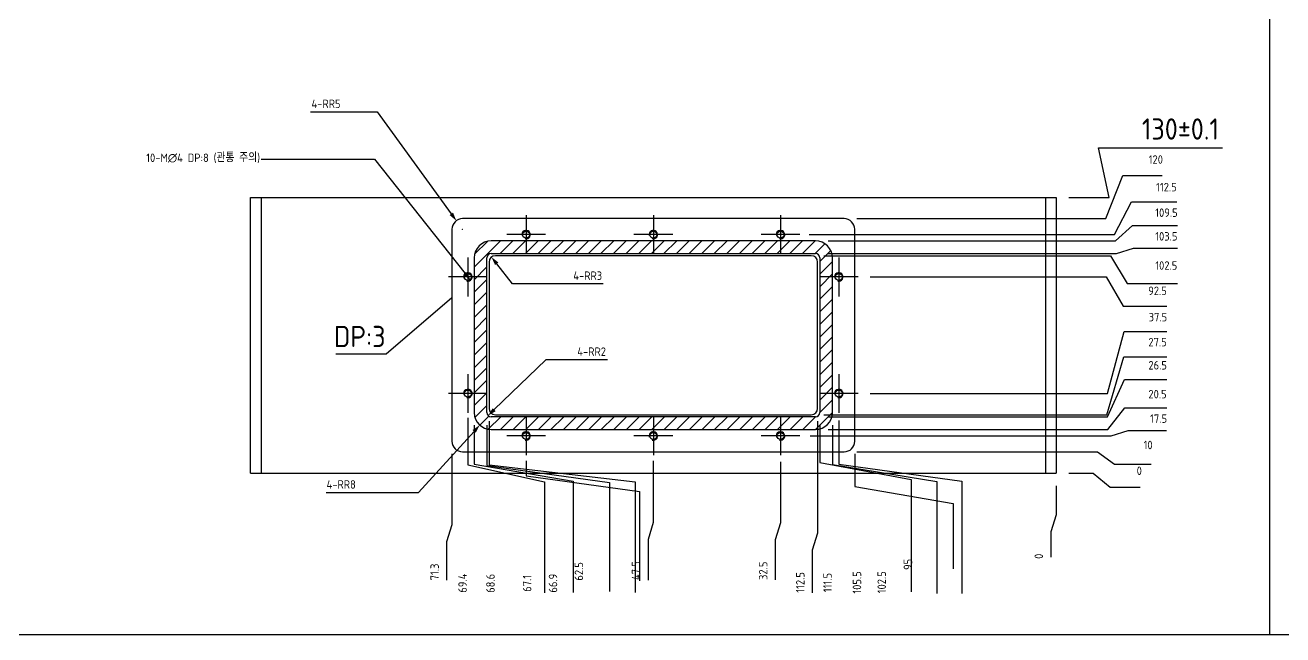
# Model space of a CAD drawing. Header units: millimetres. Extents: x -4251 to 2609, y -1673 to 4048.
# Drawn here: x -1701 to -1108, y 3043 to 3331 of the extents above; entities that cross this region are included whole.
import ezdxf

# ---------------------------------------------------------------- set-up
doc = ezdxf.new("R2010")
doc.units = ezdxf.units.MM
for name, color, linetype in [('3_ALL_AXES', 7, 'Continuous'), ('7_ALL_FEATURES', 7, 'Continuous'), ('9_DEF_DIMS', 7, 'Continuous'), ('9_DEF_NOTE', 7, 'Continuous')]:
    doc.layers.add(name, color=color, linetype=linetype)
doc.styles.get("Standard").update_dxf_attribs({"font": 'ISOCP.SHX', "bigfont": 'WHGTXT.SHX'})
doc.dimstyles.new('DIMSTYLE_11', dxfattribs={"dimtxt": 4, "dimasz": 4, "dimexe": 1, "dimexo": 1, "dimgap": 0.5, "dimtad": 1, "dimdec": 3, "dimdsep": 46, "dimtxsty": 'Standard', "dimblk": '_FILLED', "dimblk1": '_FILLED', "dimblk2": '_FILLED', "dimcen": 0.09, "dimadec": 3, "dimazin": 2, "dimtp": 0.2, "dimtm": 0.2, "dimtfac": 1, "dimtdec": 3, "dimtofl": 0, "dimtmove": 0, "dimatfit": 3, "dimldrblk": '_FILLED', "dimfxl": 0, "dimtolj": 1, "dimarcsym": 0})
doc.dimstyles.new('DIMSTYLE_12', dxfattribs={"dimtxt": 4, "dimasz": 4, "dimexe": 1, "dimexo": 1, "dimgap": 0.5, "dimtad": 1, "dimdec": 3, "dimdsep": 46, "dimtxsty": 'Standard', "dimblk": '_FILLED', "dimblk1": '_FILLED', "dimblk2": '_FILLED', "dimcen": 0.09, "dimadec": 3, "dimazin": 2, "dimtp": 0.3, "dimtm": 0.3, "dimtfac": 1, "dimtdec": 3, "dimtofl": 0, "dimtmove": 0, "dimatfit": 3, "dimldrblk": '_FILLED', "dimfxl": 0, "dimtolj": 1, "dimarcsym": 0})
doc.dimstyles.new('DIMSTYLE_13', dxfattribs={"dimtxt": 4, "dimasz": 4, "dimexe": 1, "dimexo": 1, "dimgap": 0.5, "dimtad": 1, "dimdec": 3, "dimlfac": 0.25, "dimdsep": 46, "dimtxsty": 'Standard', "dimblk": '_FILLED', "dimblk1": '_FILLED', "dimblk2": '_FILLED', "dimcen": 0.09, "dimadec": 3, "dimazin": 2, "dimtp": 0.1, "dimtm": 0.1, "dimtfac": 1, "dimtdec": 3, "dimtofl": 0, "dimtmove": 0, "dimatfit": 3, "dimldrblk": '_FILLED', "dimfxl": 0, "dimtolj": 1, "dimarcsym": 0})
doc.dimstyles.new('DIMSTYLE_14', dxfattribs={"dimtxt": 4, "dimasz": 4, "dimexe": 1, "dimexo": 1, "dimgap": 0.5, "dimtad": 1, "dimdec": 3, "dimdsep": 46, "dimtxsty": 'Standard', "dimblk": '_FILLED', "dimblk1": '_FILLED', "dimblk2": '_FILLED', "dimcen": 0.09, "dimadec": 3, "dimazin": 2, "dimtp": 0.1, "dimtm": 0.1, "dimtfac": 1, "dimtdec": 3, "dimtofl": 0, "dimtmove": 0, "dimatfit": 3, "dimldrblk": '_FILLED', "dimfxl": 0, "dimtolj": 1, "dimarcsym": 0})
doc.dimstyles.new('DIMSTYLE_15', dxfattribs={"dimtxt": 4, "dimasz": 4, "dimexe": 1, "dimexo": 1, "dimtad": 1, "dimdec": 3, "dimdsep": 46, "dimtxsty": 'Standard', "dimblk": '_FILLED', "dimblk1": '_FILLED', "dimblk2": '_FILLED', "dimcen": 0.09, "dimadec": 3, "dimazin": 2, "dimtp": 0.1, "dimtm": 0.1, "dimtfac": 1, "dimtdec": 3, "dimtofl": 0, "dimtmove": 0, "dimatfit": 1, "dimldrblk": '_FILLED', "dimfxl": 0, "dimtolj": 1, "dimarcsym": 0})
doc.dimstyles.new('DIMSTYLE_16', dxfattribs={"dimtxt": 4, "dimasz": 4, "dimexe": 1, "dimexo": 1, "dimgap": 2, "dimtad": 1, "dimdec": 1, "dimlfac": 0.25, "dimdsep": 46, "dimtxsty": 'Standard', "dimblk": '_FILLED', "dimblk1": '_FILLED', "dimblk2": '_FILLED', "dimcen": 0.09, "dimadec": 3, "dimazin": 2, "dimtp": 0.1, "dimtm": 0.1, "dimtfac": 1, "dimtdec": 65535, "dimtofl": 0, "dimtmove": 0, "dimatfit": 3, "dimldrblk": '_FILLED', "dimfxl": 0, "dimtolj": 1, "dimarcsym": 0})
doc.dimstyles.new('DIMSTYLE_21', dxfattribs={"dimtxt": 10, "dimasz": 10, "dimexe": 1, "dimexo": 1, "dimgap": 0.5, "dimtad": 0, "dimtih": 1, "dimtoh": 1, "dimdec": 3, "dimdsep": 46, "dimtxsty": 'Standard', "dimblk": '_FILLED', "dimblk1": '_FILLED', "dimblk2": '_FILLED', "dimcen": 0.09, "dimadec": 3, "dimazin": 2, "dimtol": 1, "dimtp": 0.1, "dimtm": 0.1, "dimtfac": 1, "dimtdec": 3, "dimtofl": 0, "dimtmove": 0, "dimatfit": 3, "dimldrblk": '_FILLED', "dimfxl": 0, "dimtolj": 1, "dimarcsym": 0})
doc.dimstyles.new('DIMSTYLE_4', dxfattribs={"dimtxt": 4, "dimasz": 4, "dimexe": 1, "dimexo": 1, "dimgap": 0.5, "dimtad": 0, "dimtih": 1, "dimtoh": 1, "dimdec": 3, "dimdsep": 46, "dimtxsty": 'Standard', "dimblk": '_FILLED', "dimblk1": '_FILLED', "dimblk2": '_FILLED', "dimcen": 0.09, "dimadec": 3, "dimazin": 2, "dimtp": 0.3, "dimtm": 0.3, "dimtfac": 1, "dimtdec": 3, "dimtofl": 0, "dimtmove": 0, "dimatfit": 3, "dimldrblk": '_FILLED', "dimfxl": 0, "dimtolj": 1, "dimarcsym": 0})
doc.dimstyles.get("Standard").update_dxf_attribs({"dimtxt": 0.18, "dimasz": 0.18, "dimexe": 0.18, "dimexo": 0.0625, "dimgap": 0.09, "dimtad": 0, "dimtih": 1, "dimtoh": 1, "dimdec": 4, "dimzin": 0, "dimdsep": 46, "dimtxsty": 'Standard', "dimcen": 0.09, "dimadec": 0, "dimazin": 0, "dimtfac": 1, "dimtdec": 4, "dimtofl": 0, "dimtmove": 0, "dimatfit": 3, "dimfxl": 0, "dimtolj": 1, "dimtzin": 0, "dimarcsym": 0})

# ---------------------------------------------------------------- blocks, each defined once
blk = doc.blocks.new('_FILLED')
at = {"color": 0, "linetype": 'ByBlock'}
blk.add_solid([(0, 0), (-1, 0.25), (-1, -0.25)], dxfattribs=at)
blk = doc.blocks.new('*D175')
at = {"layer": '9_DEF_DIMS', "color": 0, "lineweight": -2}
for p, q in [((-1589.56, 3267.43), (-1536.06, 3267.43)), ((-1536.06, 3267.43), (-1493.26, 3213.44))]:
    blk.add_line(p, q, dxfattribs=at)
at = {"layer": 'DEFPOINTS', "color": 0}
for p in [(-1493.26, 3213.44), (-1490.77, 3210.31)]:
    blk.add_point(p, dxfattribs=at)
at = {"layer": '9_DEF_DIMS', "color": 0, "lineweight": -2, "xscale": 4, "yscale": 4, "zscale": 4, "rotation": 308.4088117664626}
blk.add_blockref('_FILLED', (-1490.77, 3210.31), dxfattribs=at)
at = {"layer": '9_DEF_DIMS', "color": 0, "insert": (-1590.06, 3270.1), "char_height": 4, "attachment_point": 3, "line_spacing_factor": 0.9}
blk.add_mtext('\\A1;10-M∅4 DP:8 (관통 주의)', dxfattribs=at)
blk = doc.blocks.new('*D202')
at = {"layer": '9_DEF_DIMS', "color": 0, "lineweight": -2}
for p, q in [((-1566.24, 3289.75), (-1534.87, 3289.75)), ((-1534.87, 3289.75), (-1499.82, 3241.65)), ((-1494.61, 3234.38), (-1494.43, 3234.38)), ((-1494.52, 3234.29), (-1494.52, 3234.47))]:
    blk.add_line(p, q, dxfattribs=at)
at = {"layer": 'DEFPOINTS', "color": 0}
for p in [(-1497.46, 3238.42), (-1494.52, 3234.38)]:
    blk.add_point(p, dxfattribs=at)
at = {"layer": '9_DEF_DIMS', "color": 0, "lineweight": -2, "xscale": 4, "yscale": 4, "zscale": 4, "rotation": 306.0793005942479}
blk.add_blockref('_FILLED', (-1497.46, 3238.42), dxfattribs=at)
at = {"layer": '9_DEF_DIMS', "color": 0, "insert": (-1552.08, 3295.59), "char_height": 4, "attachment_point": 3, "line_spacing_factor": 0.9}
blk.add_mtext('\\A1;4-RR5', dxfattribs=at)
blk = doc.blocks.new('*D203')
at = {"layer": '9_DEF_DIMS', "color": 0, "lineweight": -2}
for p, q in [((-1470.9, 3208.65), (-1478.39, 3218.09)), ((-1428.11, 3208.65), (-1470.9, 3208.65))]:
    blk.add_line(p, q, dxfattribs=at)
at = {"layer": 'DEFPOINTS', "color": 0}
for p in [(-1480.88, 3221.23), (-1479.02, 3218.88)]:
    blk.add_point(p, dxfattribs=at)
at = {"layer": '9_DEF_DIMS', "color": 0, "lineweight": -2, "xscale": 4, "yscale": 4, "zscale": 4, "rotation": 128.4193060200209}
blk.add_blockref('_FILLED', (-1480.88, 3221.23), dxfattribs=at)
at = {"layer": '9_DEF_DIMS', "color": 0, "insert": (-1442.28, 3214.48), "char_height": 4, "attachment_point": 1, "line_spacing_factor": 0.9}
blk.add_mtext('\\A1;4-RR3', dxfattribs=at)
blk = doc.blocks.new('*D204')
at = {"layer": '9_DEF_DIMS', "color": 0, "lineweight": -2}
for p, q in [((-1455.3, 3172.81), (-1479.58, 3149.27)), ((-1426.16, 3172.81), (-1455.3, 3172.81))]:
    blk.add_line(p, q, dxfattribs=at)
at = {"layer": 'DEFPOINTS', "color": 0}
for p in [(-1482.45, 3146.49), (-1481.02, 3147.88)]:
    blk.add_point(p, dxfattribs=at)
at = {"layer": '9_DEF_DIMS', "color": 0, "lineweight": -2, "xscale": 4, "yscale": 4, "zscale": 4, "rotation": 224.1147776573924}
blk.add_blockref('_FILLED', (-1482.45, 3146.49), dxfattribs=at)
at = {"layer": '9_DEF_DIMS', "color": 0, "insert": (-1440.4, 3178.64), "char_height": 4, "attachment_point": 1, "line_spacing_factor": 0.9}
blk.add_mtext('\\A1;4-RR2', dxfattribs=at)
blk = doc.blocks.new('*D205')
at = {"layer": '9_DEF_DIMS', "color": 0, "lineweight": -2}
for p, q in [((-1481.11, 3147.88), (-1480.93, 3147.88)), ((-1481.02, 3147.79), (-1481.02, 3147.97)), ((-1515.31, 3110.16), (-1489.09, 3139)), ((-1558.89, 3110.16), (-1515.31, 3110.16))]:
    blk.add_line(p, q, dxfattribs=at)
at = {"layer": 'DEFPOINTS', "color": 0}
for p in [(-1481.02, 3147.88), (-1486.4, 3141.96)]:
    blk.add_point(p, dxfattribs=at)
at = {"layer": '9_DEF_DIMS', "color": 0, "lineweight": -2, "xscale": 4, "yscale": 4, "zscale": 4, "rotation": 47.72093370597453}
blk.add_blockref('_FILLED', (-1486.4, 3141.96), dxfattribs=at)
at = {"layer": '9_DEF_DIMS', "color": 0, "insert": (-1544.89, 3115.99), "char_height": 4, "attachment_point": 3, "line_spacing_factor": 0.9}
blk.add_mtext('\\A1;4-RR8', dxfattribs=at)
blk = doc.blocks.new('*D251')
at = {"layer": '9_DEF_DIMS', "color": 0, "lineweight": -2}
for p, q in [((-1214.52, 3113.38), (-1214.52, 3099.64)), ((-1214.52, 3099.64), (-1217.03, 3091.64)), ((-1217.03, 3091.64), (-1217.03, 3079.72))]:
    blk.add_line(p, q, dxfattribs=at)
at = {"layer": 'DEFPOINTS', "color": 0}
for p in [(-1214.52, 3119.38), (-1214.52, 3114.38), (-1217.03, 3083.64)]:
    blk.add_point(p, dxfattribs=at)
at = {"layer": '9_DEF_DIMS', "color": 0, "insert": (-1224.68, 3081.33), "char_height": 4, "attachment_point": 3, "rotation": 90, "line_spacing_factor": 0.9}
blk.add_mtext('\\A1;0', dxfattribs=at)
blk = doc.blocks.new('*D252')
at = {"layer": '9_DEF_DIMS', "color": 0, "lineweight": -2}
for p, q in [((-1309.52, 3128.38), (-1309.52, 3112.96)), ((-1309.52, 3112.96), (-1263.02, 3104.96)), ((-1263.02, 3104.96), (-1263.02, 3074.17))]:
    blk.add_line(p, q, dxfattribs=at)
at = {"layer": 'DEFPOINTS', "color": 0}
for p in [(-1309.52, 3129.38), (-1214.52, 3119.38), (-1263.02, 3096.96)]:
    blk.add_point(p, dxfattribs=at)
at = {"layer": '9_DEF_DIMS', "color": 0, "insert": (-1286.41, 3078.9), "char_height": 4, "attachment_point": 3, "rotation": 90, "line_spacing_factor": 0.9}
blk.add_mtext('\\A1;95', dxfattribs=at)
blk = doc.blocks.new('*D253')
at = {"layer": '9_DEF_DIMS', "color": 0, "lineweight": -2}
for p, q in [((-1317.02, 3144.19), (-1317.02, 3123.51)), ((-1317.02, 3123.51), (-1258.96, 3115.51)), ((-1258.96, 3115.51), (-1258.96, 3062.46))]:
    blk.add_line(p, q, dxfattribs=at)
at = {"layer": 'DEFPOINTS', "color": 0}
for p in [(-1317.02, 3145.19), (-1214.52, 3150.19), (-1258.96, 3107.51)]:
    blk.add_point(p, dxfattribs=at)
at = {"layer": '9_DEF_DIMS', "color": 0, "insert": (-1298.78, 3073.02), "char_height": 4, "attachment_point": 3, "rotation": 90, "line_spacing_factor": 0.9}
blk.add_mtext('\\A1;102.5', dxfattribs=at)
blk = doc.blocks.new('*D254')
at = {"layer": '9_DEF_DIMS', "color": 0, "lineweight": -2}
for p, q in [((-1320.02, 3141.88), (-1320.02, 3123.39)), ((-1320.02, 3123.39), (-1270.74, 3115.39)), ((-1270.74, 3115.39), (-1270.74, 3062.46))]:
    blk.add_line(p, q, dxfattribs=at)
at = {"layer": 'DEFPOINTS', "color": 0}
for p in [(-1214.52, 3147.88), (-1320.02, 3142.88), (-1270.74, 3107.39)]:
    blk.add_point(p, dxfattribs=at)
at = {"layer": '9_DEF_DIMS', "color": 0, "insert": (-1310.44, 3073.02), "char_height": 4, "attachment_point": 3, "rotation": 90, "line_spacing_factor": 0.9}
blk.add_mtext('\\A1;105.5', dxfattribs=at)
blk = doc.blocks.new('*D255')
at = {"layer": '9_DEF_DIMS', "color": 0, "lineweight": -2}
for p, q in [((-1326.02, 3141.88), (-1326.02, 3124.36)), ((-1326.02, 3124.36), (-1282.89, 3116.36)), ((-1282.89, 3116.36), (-1282.89, 3063.26))]:
    blk.add_line(p, q, dxfattribs=at)
at = {"layer": 'DEFPOINTS', "color": 0}
for p in [(-1214.52, 3147.88), (-1326.02, 3142.88), (-1282.89, 3108.36)]:
    blk.add_point(p, dxfattribs=at)
at = {"layer": '9_DEF_DIMS', "color": 0, "insert": (-1324.36, 3072.22), "char_height": 4, "attachment_point": 3, "rotation": 90, "line_spacing_factor": 0.9}
blk.add_mtext('\\A1;111.5', dxfattribs=at)
blk = doc.blocks.new('*D256')
at = {"layer": '9_DEF_DIMS', "color": 0, "lineweight": -2}
for p, q in [((-1327.02, 3143.88), (-1327.02, 3090.94)), ((-1327.02, 3090.94), (-1329.53, 3082.94)), ((-1329.53, 3082.94), (-1329.53, 3062.86))]:
    blk.add_line(p, q, dxfattribs=at)
at = {"layer": 'DEFPOINTS', "color": 0}
for p in [(-1327.02, 3144.88), (-1214.52, 3149.88), (-1329.53, 3074.94)]:
    blk.add_point(p, dxfattribs=at)
at = {"layer": '9_DEF_DIMS', "color": 0, "insert": (-1337.18, 3072.62), "char_height": 4, "attachment_point": 3, "rotation": 90, "line_spacing_factor": 0.9}
blk.add_mtext('\\A1;112.5', dxfattribs=at)
blk = doc.blocks.new('*D257')
at = {"layer": '9_DEF_DIMS', "color": 0, "lineweight": -2}
for p, q in [((-1344.52, 3124.65), (-1344.52, 3095.88)), ((-1344.52, 3095.88), (-1347.03, 3087.88)), ((-1347.03, 3087.88), (-1347.03, 3069))]:
    blk.add_line(p, q, dxfattribs=at)
at = {"layer": 'DEFPOINTS', "color": 0}
for p in [(-1214.52, 3130.65), (-1344.52, 3125.65), (-1347.03, 3079.88)]:
    blk.add_point(p, dxfattribs=at)
at = {"layer": '9_DEF_DIMS', "color": 0, "insert": (-1354.68, 3077.57), "char_height": 4, "attachment_point": 3, "rotation": 90, "line_spacing_factor": 0.9}
blk.add_mtext('\\A1;32.5', dxfattribs=at)
blk = doc.blocks.new('*D258')
at = {"layer": '9_DEF_DIMS', "color": 0, "lineweight": -2}
for p, q in [((-1404.52, 3125.16), (-1404.52, 3096.08)), ((-1404.52, 3096.08), (-1407.03, 3088.08)), ((-1407.03, 3088.08), (-1407.03, 3068.8))]:
    blk.add_line(p, q, dxfattribs=at)
at = {"layer": 'DEFPOINTS', "color": 0}
for p in [(-1214.52, 3131.16), (-1404.52, 3126.16), (-1407.03, 3080.08)]:
    blk.add_point(p, dxfattribs=at)
at = {"layer": '9_DEF_DIMS', "color": 0, "insert": (-1414.68, 3077.77), "char_height": 4, "attachment_point": 3, "rotation": 90, "line_spacing_factor": 0.9}
blk.add_mtext('\\A1;47.5', dxfattribs=at)
blk = doc.blocks.new('*D259')
at = {"layer": '9_DEF_DIMS', "color": 0, "lineweight": -2}
for p, q in [((-1464.52, 3125.07), (-1464.52, 3118.07)), ((-1464.52, 3118.07), (-1410.99, 3110.66)), ((-1410.99, 3110.66), (-1410.99, 3068.53))]:
    blk.add_line(p, q, dxfattribs=at)
at = {"layer": 'DEFPOINTS', "color": 0}
for p in [(-1214.52, 3131.07), (-1464.52, 3126.07), (-1410.99, 3102.66)]:
    blk.add_point(p, dxfattribs=at)
at = {"layer": '9_DEF_DIMS', "color": 0, "insert": (-1441.65, 3077.34), "char_height": 4, "attachment_point": 3, "rotation": 90, "line_spacing_factor": 0.9}
blk.add_mtext('\\A1;62.5', dxfattribs=at)
blk = doc.blocks.new('*D260')
at = {"layer": '9_DEF_DIMS', "color": 0, "lineweight": -2}
for p, q in [((-1482.02, 3143.88), (-1482.02, 3123.24)), ((-1482.02, 3123.24), (-1413.13, 3115.24)), ((-1413.13, 3115.24), (-1413.13, 3062.93))]:
    blk.add_line(p, q, dxfattribs=at)
at = {"layer": 'DEFPOINTS', "color": 0}
for p in [(-1482.02, 3144.88), (-1214.52, 3149.88), (-1413.13, 3107.24)]:
    blk.add_point(p, dxfattribs=at)
at = {"layer": '9_DEF_DIMS', "color": 0, "insert": (-1453.85, 3071.85), "char_height": 4, "attachment_point": 3, "rotation": 90, "line_spacing_factor": 0.9}
blk.add_mtext('\\A1;66.9', dxfattribs=at)
blk = doc.blocks.new('*D261')
at = {"layer": '9_DEF_DIMS', "color": 0, "lineweight": -2}
for p, q in [((-1483.02, 3141.88), (-1483.02, 3122.86)), ((-1483.02, 3122.86), (-1425.19, 3114.86)), ((-1425.19, 3114.86), (-1425.19, 3063.47))]:
    blk.add_line(p, q, dxfattribs=at)
at = {"layer": 'DEFPOINTS', "color": 0}
for p in [(-1214.52, 3147.88), (-1483.02, 3142.88), (-1425.19, 3106.86)]:
    blk.add_point(p, dxfattribs=at)
at = {"layer": '9_DEF_DIMS', "color": 0, "insert": (-1466.07, 3071.31), "char_height": 4, "attachment_point": 3, "rotation": 90, "line_spacing_factor": 0.9}
blk.add_mtext('\\A1;67.1', dxfattribs=at)
blk = doc.blocks.new('*D262')
at = {"layer": '9_DEF_DIMS', "color": 0, "lineweight": -2}
for p, q in [((-1489.02, 3141.88), (-1489.02, 3123.5)), ((-1489.02, 3123.5), (-1442.33, 3115.5)), ((-1442.33, 3115.5), (-1442.33, 3062.97))]:
    blk.add_line(p, q, dxfattribs=at)
at = {"layer": 'DEFPOINTS', "color": 0}
for p in [(-1214.52, 3147.88), (-1489.02, 3142.88), (-1442.33, 3107.5)]:
    blk.add_point(p, dxfattribs=at)
at = {"layer": '9_DEF_DIMS', "color": 0, "insert": (-1483.35, 3071.81), "char_height": 4, "attachment_point": 3, "rotation": 90, "line_spacing_factor": 0.9}
blk.add_mtext('\\A1;68.6', dxfattribs=at)
blk = doc.blocks.new('*D263')
at = {"layer": '9_DEF_DIMS', "color": 0, "lineweight": -2}
for p, q in [((-1492.02, 3145.38), (-1492.02, 3123.19)), ((-1492.02, 3123.19), (-1455.9, 3115.19)), ((-1455.9, 3115.19), (-1455.9, 3062.86))]:
    blk.add_line(p, q, dxfattribs=at)
at = {"layer": 'DEFPOINTS', "color": 0}
for p in [(-1214.52, 3151.38), (-1492.02, 3146.38), (-1455.9, 3107.19)]:
    blk.add_point(p, dxfattribs=at)
at = {"layer": '9_DEF_DIMS', "color": 0, "insert": (-1496.51, 3071.92), "char_height": 4, "attachment_point": 3, "rotation": 90, "line_spacing_factor": 0.9}
blk.add_mtext('\\A1;69.4', dxfattribs=at)
blk = doc.blocks.new('*D264')
at = {"layer": '9_DEF_DIMS', "color": 0, "lineweight": -2}
for p, q in [((-1499.52, 3128.38), (-1499.52, 3094.95)), ((-1499.52, 3094.95), (-1502.03, 3086.95)), ((-1502.03, 3086.95), (-1502.03, 3068.87))]:
    blk.add_line(p, q, dxfattribs=at)
at = {"layer": 'DEFPOINTS', "color": 0}
for p in [(-1214.52, 3134.38), (-1499.52, 3129.38), (-1502.03, 3078.95)]:
    blk.add_point(p, dxfattribs=at)
at = {"layer": '9_DEF_DIMS', "color": 0, "insert": (-1509.68, 3076.63), "char_height": 4, "attachment_point": 3, "rotation": 90, "line_spacing_factor": 0.9}
blk.add_mtext('\\A1;71.3', dxfattribs=at)
blk = doc.blocks.new('*D265')
at = {"layer": '9_DEF_DIMS', "color": 0, "lineweight": -2}
for p, q in [((-1208.52, 3119.38), (-1196.97, 3119.38)), ((-1196.97, 3119.38), (-1188.97, 3112.62)), ((-1188.97, 3112.62), (-1174.9, 3112.62))]:
    blk.add_line(p, q, dxfattribs=at)
at = {"layer": 'DEFPOINTS', "color": 0}
for p in [(-1214.52, 3119.38), (-1209.52, 3119.38), (-1180.97, 3112.62)]:
    blk.add_point(p, dxfattribs=at)
at = {"layer": '9_DEF_DIMS', "color": 0, "insert": (-1176.5, 3122.43), "char_height": 4, "attachment_point": 1, "line_spacing_factor": 0.9}
blk.add_mtext('\\A1;0', dxfattribs=at)
blk = doc.blocks.new('*D266')
at = {"layer": '9_DEF_DIMS', "color": 0, "lineweight": -2}
for p, q in [((-1308.52, 3129.38), (-1195, 3129.38)), ((-1195, 3129.38), (-1187, 3123.5)), ((-1187, 3123.5), (-1169.63, 3123.5))]:
    blk.add_line(p, q, dxfattribs=at)
at = {"layer": 'DEFPOINTS', "color": 0}
for p in [(-1309.52, 3129.38), (-1179, 3123.5), (-1214.52, 3119.38)]:
    blk.add_point(p, dxfattribs=at)
at = {"layer": '9_DEF_DIMS', "color": 0, "insert": (-1173.23, 3134.6), "char_height": 4, "attachment_point": 1, "line_spacing_factor": 0.9}
blk.add_mtext('\\A1;10', dxfattribs=at)
blk = doc.blocks.new('*D267')
at = {"layer": '9_DEF_DIMS', "color": 0, "lineweight": -2}
for p, q in [((-1188.47, 3136.88), (-1180.47, 3139.4)), ((-1180.47, 3139.4), (-1162.39, 3139.4)), ((-1330.49, 3136.88), (-1188.47, 3136.88))]:
    blk.add_line(p, q, dxfattribs=at)
at = {"layer": 'DEFPOINTS', "color": 0}
for p in [(-1172.47, 3139.4), (-1331.49, 3136.88), (-1336.49, 3119.38)]:
    blk.add_point(p, dxfattribs=at)
at = {"layer": '9_DEF_DIMS', "color": 0, "insert": (-1170.16, 3147.04), "char_height": 4, "attachment_point": 1, "line_spacing_factor": 0.9}
blk.add_mtext('\\A1;17.5', dxfattribs=at)
blk = doc.blocks.new('*D268')
at = {"layer": '9_DEF_DIMS', "color": 0, "lineweight": -2}
for p, q in [((-1190.12, 3139.88), (-1182.12, 3150.11)), ((-1182.12, 3150.11), (-1162.29, 3150.11)), ((-1322.02, 3139.88), (-1190.12, 3139.88))]:
    blk.add_line(p, q, dxfattribs=at)
at = {"layer": 'DEFPOINTS', "color": 0}
for p in [(-1174.12, 3150.11), (-1323.02, 3139.88), (-1328.02, 3119.38)]:
    blk.add_point(p, dxfattribs=at)
at = {"layer": '9_DEF_DIMS', "color": 0, "insert": (-1170.96, 3158.6), "char_height": 4, "attachment_point": 1, "line_spacing_factor": 0.9}
blk.add_mtext('\\A1;20.5', dxfattribs=at)
blk = doc.blocks.new('*D269')
at = {"layer": '9_DEF_DIMS', "color": 0, "lineweight": -2}
for p, q in [((-1190.29, 3145.88), (-1182.29, 3163.54)), ((-1182.29, 3163.54), (-1162.29, 3163.54)), ((-1322.02, 3145.88), (-1190.29, 3145.88))]:
    blk.add_line(p, q, dxfattribs=at)
at = {"layer": 'DEFPOINTS', "color": 0}
for p in [(-1174.29, 3163.54), (-1323.02, 3145.88), (-1328.02, 3119.38)]:
    blk.add_point(p, dxfattribs=at)
at = {"layer": '9_DEF_DIMS', "color": 0, "insert": (-1170.96, 3172.2), "char_height": 4, "attachment_point": 1, "line_spacing_factor": 0.9}
blk.add_mtext('\\A1;26.5', dxfattribs=at)
blk = doc.blocks.new('*D270')
at = {"layer": '9_DEF_DIMS', "color": 0, "lineweight": -2}
for p, q in [((-1190.58, 3146.88), (-1182.58, 3174.2)), ((-1182.58, 3174.2), (-1162.29, 3174.2)), ((-1324.02, 3146.88), (-1190.58, 3146.88))]:
    blk.add_line(p, q, dxfattribs=at)
at = {"layer": 'DEFPOINTS', "color": 0}
for p in [(-1174.58, 3174.2), (-1325.02, 3146.88), (-1330.02, 3119.38)]:
    blk.add_point(p, dxfattribs=at)
at = {"layer": '9_DEF_DIMS', "color": 0, "insert": (-1170.96, 3183.15), "char_height": 4, "attachment_point": 1, "line_spacing_factor": 0.9}
blk.add_mtext('\\A1;27.5', dxfattribs=at)
blk = doc.blocks.new('*D271')
at = {"layer": '9_DEF_DIMS', "color": 0, "lineweight": -2}
for p, q in [((-1190.33, 3156.88), (-1182.33, 3186.1)), ((-1182.33, 3186.1), (-1162.29, 3186.1)), ((-1302.18, 3156.88), (-1190.33, 3156.88))]:
    blk.add_line(p, q, dxfattribs=at)
at = {"layer": 'DEFPOINTS', "color": 0}
for p in [(-1174.33, 3186.1), (-1303.18, 3156.88), (-1308.18, 3119.38)]:
    blk.add_point(p, dxfattribs=at)
at = {"layer": '9_DEF_DIMS', "color": 0, "insert": (-1170.85, 3194.92), "char_height": 4, "attachment_point": 1, "line_spacing_factor": 0.9}
blk.add_mtext('\\A1;37.5', dxfattribs=at)
blk = doc.blocks.new('*D272')
at = {"layer": '9_DEF_DIMS', "color": 0, "lineweight": -2}
for p, q in [((-1302.22, 3211.88), (-1190.91, 3211.88)), ((-1190.91, 3211.88), (-1182.91, 3198.13)), ((-1182.91, 3198.13), (-1162.32, 3198.13))]:
    blk.add_line(p, q, dxfattribs=at)
at = {"layer": 'DEFPOINTS', "color": 0}
for p in [(-1303.22, 3211.88), (-1174.91, 3198.13), (-1308.22, 3119.38)]:
    blk.add_point(p, dxfattribs=at)
at = {"layer": '9_DEF_DIMS', "color": 0, "insert": (-1171.05, 3207.33), "char_height": 4, "attachment_point": 1, "line_spacing_factor": 0.9}
blk.add_mtext('\\A1;92.5', dxfattribs=at)
blk = doc.blocks.new('*D273')
at = {"layer": '9_DEF_DIMS', "color": 0, "lineweight": -2}
for p, q in [((-1324.02, 3221.88), (-1188.91, 3221.88)), ((-1188.91, 3221.88), (-1180.91, 3208.75)), ((-1180.91, 3208.75), (-1157.17, 3208.75))]:
    blk.add_line(p, q, dxfattribs=at)
at = {"layer": 'DEFPOINTS', "color": 0}
for p in [(-1325.02, 3221.88), (-1172.91, 3208.75), (-1330.02, 3119.38)]:
    blk.add_point(p, dxfattribs=at)
at = {"layer": '9_DEF_DIMS', "color": 0, "insert": (-1167.73, 3219.26), "char_height": 4, "attachment_point": 1, "line_spacing_factor": 0.9}
blk.add_mtext('\\A1;102.5', dxfattribs=at)
blk = doc.blocks.new('*D274')
at = {"layer": '9_DEF_DIMS', "color": 0, "lineweight": -2}
for p, q in [((-1322.02, 3222.88), (-1186.05, 3222.88)), ((-1186.05, 3222.88), (-1178.05, 3225.4)), ((-1178.05, 3225.4), (-1157.17, 3225.4))]:
    blk.add_line(p, q, dxfattribs=at)
at = {"layer": 'DEFPOINTS', "color": 0}
for p in [(-1323.02, 3222.88), (-1170.05, 3225.4), (-1328.02, 3119.38)]:
    blk.add_point(p, dxfattribs=at)
at = {"layer": '9_DEF_DIMS', "color": 0, "insert": (-1167.73, 3233.04), "char_height": 4, "attachment_point": 1, "line_spacing_factor": 0.9}
blk.add_mtext('\\A1;103.5', dxfattribs=at)
blk = doc.blocks.new('*D275')
at = {"layer": '9_DEF_DIMS', "color": 0, "lineweight": -2}
for p, q in [((-1186.5, 3228.88), (-1178.5, 3236.11)), ((-1178.5, 3236.11), (-1157.16, 3236.11)), ((-1322.02, 3228.88), (-1186.5, 3228.88))]:
    blk.add_line(p, q, dxfattribs=at)
at = {"layer": 'DEFPOINTS', "color": 0}
for p in [(-1170.5, 3236.11), (-1323.02, 3228.88), (-1328.02, 3119.38)]:
    blk.add_point(p, dxfattribs=at)
at = {"layer": '9_DEF_DIMS', "color": 0, "insert": (-1167.74, 3244.21), "char_height": 4, "attachment_point": 1, "line_spacing_factor": 0.9}
blk.add_mtext('\\A1;109.5', dxfattribs=at)
blk = doc.blocks.new('*D276')
at = {"layer": '9_DEF_DIMS', "color": 0, "lineweight": -2}
for p, q in [((-1186.9, 3231.88), (-1178.9, 3247.36)), ((-1178.9, 3247.36), (-1157.57, 3247.36)), ((-1330.97, 3231.88), (-1186.9, 3231.88))]:
    blk.add_line(p, q, dxfattribs=at)
at = {"layer": 'DEFPOINTS', "color": 0}
for p in [(-1170.9, 3247.36), (-1331.97, 3231.88), (-1336.97, 3119.38)]:
    blk.add_point(p, dxfattribs=at)
at = {"layer": '9_DEF_DIMS', "color": 0, "insert": (-1167.33, 3256.26), "char_height": 4, "attachment_point": 1, "line_spacing_factor": 0.9}
blk.add_mtext('\\A1;112.5', dxfattribs=at)
blk = doc.blocks.new('*D277')
at = {"layer": '9_DEF_DIMS', "color": 0, "lineweight": -2}
for p, q in [((-1190.98, 3239.38), (-1182.98, 3259.78)), ((-1182.98, 3259.78), (-1164.41, 3259.78)), ((-1308.52, 3239.38), (-1190.98, 3239.38))]:
    blk.add_line(p, q, dxfattribs=at)
at = {"layer": 'DEFPOINTS', "color": 0}
for p in [(-1174.98, 3259.78), (-1309.52, 3239.38), (-1314.52, 3119.38)]:
    blk.add_point(p, dxfattribs=at)
at = {"layer": '9_DEF_DIMS', "color": 0, "insert": (-1170.81, 3269.28), "char_height": 4, "attachment_point": 1, "line_spacing_factor": 0.9}
blk.add_mtext('\\A1;120', dxfattribs=at)
blk = doc.blocks.new('*D291')
at = {"layer": '9_DEF_DIMS', "color": 0, "lineweight": -2}
for p, q in [((-1189.52, 3249.38), (-1194.56, 3272.85)), ((-1194.56, 3272.85), (-1136.06, 3272.85)), ((-1208.52, 3249.38), (-1189.52, 3249.38))]:
    blk.add_line(p, q, dxfattribs=at)
at = {"layer": 'DEFPOINTS', "color": 0}
for p in [(-1174.56, 3272.85), (-1209.52, 3249.38), (-1214.52, 3119.38)]:
    blk.add_point(p, dxfattribs=at)
at = {"layer": '9_DEF_DIMS', "color": 0, "insert": (-1174.06, 3286.68), "char_height": 10, "attachment_point": 1, "line_spacing_factor": 0.9}
blk.add_mtext('\\A1;130±0.1', dxfattribs=at)

msp = doc.modelspace()

# ---------------------------------------------------------------- linework, layer by layer
at = {"elevation": 0}
for points in [[(-190.3583, 3043.0216), (-2037.2466, 3043.0216), (-2037.2466, 3985.6339)], [(-1113.8025, 3985.6339), (-1113.8025, 3043.0216)]]:
    msp.add_lwpolyline(points, dxfattribs=at)
at = {"color": 2}
for centre in [(-1464.5163, 3231.8774), (-1404.5163, 3231.8774), (-1344.5163, 3231.8774), (-1492.0163, 3211.8774), (-1317.0163, 3211.8774), (-1492.0163, 3156.8774), (-1317.0163, 3156.8774), (-1464.5163, 3136.8774), (-1404.5163, 3136.8774), (-1344.5163, 3136.8774)]:
    msp.add_arc(centre, 2, 255, 195, dxfattribs=at)
at = {"layer": '3_ALL_AXES', "color": 1}
for p, q in [((-1464.5163, 3241.0274), (-1464.5163, 3222.7274)), ((-1404.5163, 3241.0274), (-1404.5163, 3222.7274)), ((-1344.5163, 3241.0274), (-1344.5163, 3222.7274)), ((-1455.3663, 3231.8774), (-1473.6663, 3231.8774)), ((-1395.3663, 3231.8774), (-1413.6663, 3231.8774)), ((-1335.3663, 3231.8774), (-1353.6663, 3231.8774)), ((-1492.0163, 3221.0274), (-1492.0163, 3202.7274)), ((-1317.0163, 3221.0274), (-1317.0163, 3202.7274)), ((-1482.8663, 3211.8774), (-1501.1663, 3211.8774)), ((-1307.8663, 3211.8774), (-1326.1663, 3211.8774)), ((-1492.0163, 3166.0274), (-1492.0163, 3147.7274)), ((-1317.0163, 3166.0274), (-1317.0163, 3147.7274)), ((-1482.8663, 3156.8774), (-1501.1663, 3156.8774)), ((-1307.8663, 3156.8774), (-1326.1663, 3156.8774)), ((-1464.5163, 3146.0274), (-1464.5163, 3127.7274)), ((-1404.5163, 3146.0274), (-1404.5163, 3127.7274)), ((-1344.5163, 3146.0274), (-1344.5163, 3127.7274)), ((-1455.3663, 3136.8774), (-1473.6663, 3136.8774)), ((-1395.3663, 3136.8774), (-1413.6663, 3136.8774)), ((-1335.3663, 3136.8774), (-1353.6663, 3136.8774))]:
    msp.add_line(p, q, dxfattribs=at)
at = {"layer": '3_ALL_AXES', "color": 7}
for p, q in [((-1328.0163, 3228.8774), (-1481.0163, 3228.8774)), ((-1481.0163, 3222.8774), (-1328.0163, 3222.8774)), ((-1489.0163, 3220.8774), (-1489.0163, 3147.8774)), ((-1483.0163, 3147.8774), (-1483.0163, 3220.8774)), ((-1326.0163, 3220.8774), (-1326.0163, 3147.8774)), ((-1320.0163, 3147.8774), (-1320.0163, 3220.8774)), ((-1328.0163, 3145.8774), (-1481.0163, 3145.8774)), ((-1481.0163, 3139.8774), (-1328.0163, 3139.8774))]:
    msp.add_line(p, q, dxfattribs=at)
for centre in [(-1464.5163, 3231.8774), (-1404.5163, 3231.8774), (-1344.5163, 3231.8774), (-1492.0163, 3211.8774), (-1317.0163, 3211.8774), (-1492.0163, 3156.8774), (-1317.0163, 3156.8774), (-1464.5163, 3136.8774), (-1404.5163, 3136.8774), (-1344.5163, 3136.8774)]:
    msp.add_circle(centre, 1.65, dxfattribs=at)
for centre, radius, start, end in [((-1481.0163, 3220.8774), 8, 90, 180), ((-1328.0163, 3220.8774), 8, 0, 90), ((-1481.0163, 3220.8774), 2, 90, 180), ((-1328.0163, 3220.8774), 2, 0, 90), ((-1481.0163, 3147.8774), 8, 180, 270), ((-1481.0163, 3147.8774), 2, 180, 270), ((-1328.0163, 3147.8774), 8, 270, 0), ((-1328.0163, 3147.8774), 2, 270, 0)]:
    msp.add_arc(centre, radius, start, end, dxfattribs=at)
at = {"layer": '7_ALL_FEATURES', "color": 7}
for p, q in [((-1594.5163, 3119.3774), (-1594.5163, 3249.3774)), ((-1594.5163, 3249.3774), (-1214.5163, 3249.3774)), ((-1589.5163, 3249.3774), (-1589.5163, 3119.3774)), ((-1219.5163, 3249.3774), (-1219.5163, 3119.3774)), ((-1214.5163, 3249.3774), (-1214.5163, 3119.3774)), ((-1499.5163, 3234.3774), (-1499.5163, 3134.3774)), ((-1314.5163, 3239.3774), (-1494.5163, 3239.3774)), ((-1309.5163, 3134.3774), (-1309.5163, 3234.3774)), ((-1328.0163, 3228.8774), (-1481.0163, 3228.8774)), ((-1481.0163, 3222.8774), (-1328.0163, 3222.8774)), ((-1330.0163, 3221.8774), (-1479.0163, 3221.8774)), ((-1489.0163, 3220.8774), (-1489.0163, 3147.8774)), ((-1483.0163, 3147.8774), (-1483.0163, 3220.8774)), ((-1482.0163, 3218.8774), (-1482.0163, 3149.8774)), ((-1327.0163, 3149.8774), (-1327.0163, 3218.8774)), ((-1326.0163, 3220.8774), (-1326.0163, 3147.8774)), ((-1320.0163, 3147.8774), (-1320.0163, 3220.8774)), ((-1328.0163, 3145.8774), (-1481.0163, 3145.8774)), ((-1479.0163, 3146.8774), (-1330.0163, 3146.8774)), ((-1481.0163, 3139.8774), (-1328.0163, 3139.8774)), ((-1494.5163, 3129.3774), (-1314.5163, 3129.3774)), ((-1594.5163, 3119.3774), (-1214.5163, 3119.3774))]:
    msp.add_line(p, q, dxfattribs=at)
at = {"layer": '7_ALL_FEATURES', "color": 2}
for p, q in [((-1489.0163, 3216.5256), (-1476.6644, 3228.8774)), ((-1488.8132, 3222.6683), (-1482.8072, 3228.6744)), ((-1476.7247, 3222.8774), (-1470.7247, 3228.8774)), ((-1470.785, 3222.8774), (-1464.785, 3228.8774)), ((-1464.8453, 3222.8774), (-1458.8453, 3228.8774)), ((-1458.9057, 3222.8774), (-1452.9057, 3228.8774)), ((-1452.966, 3222.8774), (-1446.966, 3228.8774)), ((-1447.0263, 3222.8774), (-1441.0263, 3228.8774)), ((-1441.0866, 3222.8774), (-1435.0866, 3228.8774)), ((-1435.1469, 3222.8774), (-1429.1469, 3228.8774)), ((-1429.2072, 3222.8774), (-1423.2072, 3228.8774)), ((-1423.2675, 3222.8774), (-1417.2675, 3228.8774)), ((-1417.3278, 3222.8774), (-1411.3278, 3228.8774)), ((-1411.3881, 3222.8774), (-1405.3881, 3228.8774)), ((-1405.4484, 3222.8774), (-1399.4484, 3228.8774)), ((-1399.5087, 3222.8774), (-1393.5087, 3228.8774)), ((-1393.569, 3222.8774), (-1387.569, 3228.8774)), ((-1387.6293, 3222.8774), (-1381.6293, 3228.8774)), ((-1381.6896, 3222.8774), (-1375.6896, 3228.8774)), ((-1375.7499, 3222.8774), (-1369.7499, 3228.8774)), ((-1369.8102, 3222.8774), (-1363.8102, 3228.8774)), ((-1363.8705, 3222.8774), (-1357.8705, 3228.8774)), ((-1357.9308, 3222.8774), (-1351.9308, 3228.8774)), ((-1351.9911, 3222.8774), (-1345.9911, 3228.8774)), ((-1346.0514, 3222.8774), (-1340.0514, 3228.8774)), ((-1340.1117, 3222.8774), (-1334.1117, 3228.8774)), ((-1334.172, 3222.8774), (-1328.172, 3228.8774)), ((-1328.2323, 3222.8774), (-1323.577, 3227.5327)), ((-1326.0163, 3219.1538), (-1320.8128, 3224.3573)), ((-1489.0163, 3210.5859), (-1483.0163, 3216.5859)), ((-1326.0163, 3213.2141), (-1320.0163, 3219.2141)), ((-1489.0163, 3204.6462), (-1483.0163, 3210.6462)), ((-1326.0163, 3207.2744), (-1320.0163, 3213.2744)), ((-1489.0163, 3198.7065), (-1483.0163, 3204.7065)), ((-1326.0163, 3201.3347), (-1320.0163, 3207.3347)), ((-1489.0163, 3192.7668), (-1483.0163, 3198.7668)), ((-1326.0163, 3195.395), (-1320.0163, 3201.395)), ((-1489.0163, 3186.8271), (-1483.0163, 3192.8271)), ((-1326.0163, 3189.4553), (-1320.0163, 3195.4553)), ((-1489.0163, 3180.8874), (-1483.0163, 3186.8874)), ((-1326.0163, 3183.5156), (-1320.0163, 3189.5156)), ((-1489.0163, 3174.9477), (-1483.0163, 3180.9477)), ((-1326.0163, 3177.5759), (-1320.0163, 3183.5759)), ((-1489.0163, 3169.008), (-1483.0163, 3175.008)), ((-1326.0163, 3171.6362), (-1320.0163, 3177.6362)), ((-1489.0163, 3163.0683), (-1483.0163, 3169.0683)), ((-1326.0163, 3165.6965), (-1320.0163, 3171.6965)), ((-1489.0163, 3157.1286), (-1483.0163, 3163.1286)), ((-1326.0163, 3159.7568), (-1320.0163, 3165.7568)), ((-1489.0163, 3151.1889), (-1483.0163, 3157.1889)), ((-1326.0163, 3153.8171), (-1320.0163, 3159.8171)), ((-1488.6807, 3145.5848), (-1483.0163, 3151.2492)), ((-1326.0163, 3147.8774), (-1320.0163, 3153.8774)), ((-1486.382, 3141.9438), (-1482.1177, 3146.2081)), ((-1482.3899, 3139.9962), (-1476.5087, 3145.8774)), ((-1476.569, 3139.8774), (-1470.569, 3145.8774)), ((-1470.6293, 3139.8774), (-1464.6293, 3145.8774)), ((-1464.6896, 3139.8774), (-1458.6896, 3145.8774)), ((-1458.7499, 3139.8774), (-1452.7499, 3145.8774)), ((-1452.8102, 3139.8774), (-1446.8102, 3145.8774)), ((-1446.8705, 3139.8774), (-1440.8705, 3145.8774)), ((-1440.9308, 3139.8774), (-1434.9308, 3145.8774)), ((-1434.9911, 3139.8774), (-1428.9911, 3145.8774)), ((-1429.0514, 3139.8774), (-1423.0514, 3145.8774)), ((-1423.1117, 3139.8774), (-1417.1117, 3145.8774)), ((-1417.172, 3139.8774), (-1411.172, 3145.8774)), ((-1411.2323, 3139.8774), (-1405.2323, 3145.8774)), ((-1405.2926, 3139.8774), (-1399.2926, 3145.8774)), ((-1399.3529, 3139.8774), (-1393.3529, 3145.8774)), ((-1393.4132, 3139.8774), (-1387.4132, 3145.8774)), ((-1387.4735, 3139.8774), (-1381.4735, 3145.8774)), ((-1381.5338, 3139.8774), (-1375.5338, 3145.8774)), ((-1375.5941, 3139.8774), (-1369.5941, 3145.8774)), ((-1369.6544, 3139.8774), (-1363.6544, 3145.8774)), ((-1363.7147, 3139.8774), (-1357.7147, 3145.8774)), ((-1357.775, 3139.8774), (-1351.775, 3145.8774)), ((-1351.8353, 3139.8774), (-1345.8353, 3145.8774)), ((-1345.8957, 3139.8774), (-1339.8957, 3145.8774)), ((-1339.956, 3139.8774), (-1333.956, 3145.8774)), ((-1334.0163, 3139.8774), (-1328.0163, 3145.8774)), ((-1328.0766, 3139.8774), (-1320.0163, 3147.9377))]:
    msp.add_line(p, q, dxfattribs=at)
at = {"layer": '7_ALL_FEATURES', "color": 7}
for centre, radius, start, end in [((-1494.5163, 3234.3774), 5, 90, 180), ((-1314.5163, 3234.3774), 5, 0, 90), ((-1481.0163, 3220.8774), 8, 90, 180), ((-1328.0163, 3220.8774), 8, 0, 90), ((-1481.0163, 3220.8774), 2, 90, 180), ((-1479.0163, 3218.8774), 3, 90, 180), ((-1330.0163, 3218.8774), 3, 0, 90), ((-1328.0163, 3220.8774), 2, 0, 90), ((-1481.0163, 3147.8774), 8, 180, 270), ((-1481.0163, 3147.8774), 2, 180, 270), ((-1479.0163, 3149.8774), 3, 180, 270), ((-1330.0163, 3149.8774), 3, 270, 0), ((-1328.0163, 3147.8774), 8, 270, 0), ((-1328.0163, 3147.8774), 2, 270, 0), ((-1494.5163, 3134.3774), 5, 180, 270), ((-1314.5163, 3134.3774), 5, 270, 0)]:
    msp.add_arc(centre, radius, start, end, dxfattribs=at)

# ---------------------------------------------------------------- texts
at = {"layer": '9_DEF_NOTE', "color": 2, "insert": (-1530.8346, 3188.7957), "char_height": 10, "width": 42.888889, "attachment_point": 3, "line_spacing_factor": 0.9}
msp.add_mtext('DP:3', dxfattribs=at)

# ---------------------------------------------------------------- dimensions: what is measured, and where the dimension line sits
at = {"layer": '9_DEF_DIMS', "color": 2}
for center, mpoint, dimstyle, picture, middle in [((-1494.5163, 3234.3774), (-1497.4608, 3238.4184), 'DIMSTYLE_11', '*D202', (-1559.161, 3289.7537)), ((-1479.0163, 3218.8774), (-1480.8805, 3221.2279), 'DIMSTYLE_11', '*D203', (-1435.195, 3208.6479)), ((-1481.0163, 3147.8774), (-1482.4522, 3146.4852), 'DIMSTYLE_11', '*D204', (-1433.2809, 3172.8065)), ((-1481.0163, 3147.8774), (-1486.3982, 3141.9584), 'DIMSTYLE_12', '*D205', (-1551.8934, 3110.1563))]:
    dim = msp.add_radius_dim(center=center, mpoint=mpoint, text='4-R<>', dimstyle=dimstyle, override={"dimtih": 1, "dimtoh": 1}, dxfattribs=at)
    dim.commit()
    dim.dimension.update_dxf_attribs({"geometry": picture, "text_midpoint": middle, "dimtype": 164})
for feature_location, offset, dtype, origin, dimstyle, override, picture, middle in [((-1209.5163, 3249.3774), (34.9581, 23.4695), 0, (-1214.5163, 3119.3774), 'DIMSTYLE_21', {"dimtad": 1, "dimtih": 0, "dimtoh": 0}, '*D291', (-1155.0582, 3280.0136)), ((-1309.5163, 3239.3774), (134.5344, 20.4002), 0, (-1314.5163, 3119.3774), 'DIMSTYLE_15', {"dimgap": 4.173009, "dimtad": 1, "dimtih": 0, "dimtoh": 0, "dimpost": '<>'}, '*D277', (-1167.6072, 3266.6173)), ((-1331.9677, 3231.8774), (161.0662, 15.4816), 0, (-1336.9677, 3119.3774), 'DIMSTYLE_15', {"dimgap": 3.570188, "dimtad": 1, "dimtih": 0, "dimtoh": 0, "dimpost": '<>'}, '*D276', (-1162.4485, 3253.5959)), ((-1323.0163, 3228.8774), (152.5188, 7.2364), 0, (-1328.0163, 3119.3774), 'DIMSTYLE_15', {"dimgap": 2.759172, "dimtad": 1, "dimtih": 0, "dimtoh": 0, "dimpost": '<>'}, '*D275', (-1162.4485, 3241.5397)), ((-1323.0163, 3222.8774), (152.9701, 2.5185), 0, (-1328.0163, 3119.3774), 'DIMSTYLE_15', {"dimgap": 2.314824, "dimtad": 1, "dimtih": 0, "dimtoh": 0, "dimpost": '<>'}, '*D274', (-1162.4485, 3230.3774)), ((-1325.0163, 3221.8774), (152.104, -13.1291), 0, (-1330.0163, 3119.3774), 'DIMSTYLE_15', {"dimgap": 5.180931, "dimtad": 1, "dimtih": 0, "dimtoh": 0, "dimpost": '<>'}, '*D273', (-1162.4485, 3216.5959)), ((-1303.2174, 3211.8774), (128.3045, -13.7481), 0, (-1308.2174, 3119.3774), 'DIMSTYLE_15', {"dimgap": 3.866552, "dimtad": 1, "dimtih": 0, "dimtoh": 0, "dimpost": '<>'}, '*D272', (-1166.6808, 3204.6626)), ((-1303.1761, 3156.8774), (128.8412, 29.2258), 0, (-1308.1761, 3119.3774), 'DIMSTYLE_15', {"dimgap": 3.482415, "dimtad": 1, "dimtih": 0, "dimtoh": 0, "dimpost": '<>'}, '*D271', (-1166.5696, 3192.2523)), ((-1325.0163, 3146.8774), (150.4361, 27.3212), 0, (-1330.0163, 3119.3774), 'DIMSTYLE_14', {"dimgap": 3.621329, "dimtad": 1, "dimtih": 0, "dimtoh": 0}, '*D270', (-1166.6252, 3180.4866)), ((-1323.0163, 3145.8774), (148.7257, 17.6602), 0, (-1328.0163, 3119.3774), 'DIMSTYLE_14', {"dimgap": 3.331744, "dimtad": 1, "dimtih": 0, "dimtoh": 0}, '*D269', (-1166.6252, 3169.536)), ((-1323.0163, 3139.8774), (148.9001, 10.2284), 0, (-1328.0163, 3119.3774), 'DIMSTYLE_14', {"dimgap": 3.157383, "dimtad": 1, "dimtih": 0, "dimtoh": 0}, '*D268', (-1166.6252, 3155.9299)), ((-1492.0163, 3146.3822), (36.1131, -39.1883), 1, (-1214.5163, 3151.3822), 'DIMSTYLE_16', {"dimgap": 35.2776, "dimtad": 1, "dimtih": 0, "dimtoh": 0}, '*D263', (-1493.8475, 3067.3897)), ((-1489.0163, 3142.8774), (46.6855, -35.3806), 1, (-1214.5163, 3147.8774), 'DIMSTYLE_16', {"dimgap": 35.688305, "dimtad": 1, "dimtih": 0, "dimtoh": 0}, '*D262', (-1480.6857, 3067.3897)), ((-1483.0163, 3142.8774), (57.8287, -36.0208), 1, (-1214.5163, 3147.8774), 'DIMSTYLE_16', {"dimgap": 35.547297, "dimtad": 1, "dimtih": 0, "dimtoh": 0}, '*D261', (-1463.4015, 3067.3897)), ((-1482.0163, 3144.8774), (68.8875, -37.6417), 1, (-1214.5163, 3149.8774), 'DIMSTYLE_16', {"dimgap": 35.383171, "dimtad": 1, "dimtih": 0, "dimtoh": 0}, '*D260', (-1451.1786, 3067.3897)), ((-1327.0163, 3144.8774), (-2.5185, -69.9383), 1, (-1214.5163, 3149.8774), 'DIMSTYLE_15', {"dimgap": 2.314812, "dimtad": 1, "dimtih": 0, "dimtoh": 0, "dimpost": '<>'}, '*D256', (-1334.5163, 3067.7415)), ((-1331.4856, 3136.8774), (159.0146, 2.5185), 0, (-1336.4856, 3119.3774), 'DIMSTYLE_14', {"dimgap": 2.314799, "dimtad": 1, "dimtih": 0, "dimtoh": 0}, '*D267', (-1166.2733, 3144.3774)), ((-1326.0163, 3142.8774), (43.1256, -34.5174), 1, (-1214.5163, 3147.8774), 'DIMSTYLE_15', {"dimgap": 36.135691, "dimtad": 1, "dimtih": 0, "dimtoh": 0, "dimpost": '<>'}, '*D255', (-1321.693, 3067.7415)), ((-1320.0163, 3142.8774), (49.277, -35.4846), 1, (-1214.5163, 3147.8774), 'DIMSTYLE_15', {"dimgap": 34.368481, "dimtad": 1, "dimtih": 0, "dimtoh": 0, "dimpost": '<>'}, '*D254', (-1307.7744, 3067.7415)), ((-1317.0163, 3145.1948), (58.0531, -37.6851), 1, (-1214.5163, 3150.1948), 'DIMSTYLE_15', {"dimgap": 34.485374, "dimtad": 1, "dimtih": 0, "dimtoh": 0, "dimpost": '<>'}, '*D253', (-1296.1152, 3067.7415)), ((-1499.5162577508, 3129.3774291277), (-2.5185254415, -50.4303948203), 1, (-1214.5162577508, 3134.3774291277), 'DIMSTYLE_16', {"dimgap": 2.314809, "dimtad": 1, "dimtih": 0, "dimtoh": 0}, '*D264', (-1507.0162584451, 3072.7493830088)), ((-1309.5163, 3129.3774), (130.5123, -5.8766), 0, (-1214.5163, 3119.3774), 'DIMSTYLE_14', {"dimgap": 5.770208, "dimtad": 1, "dimtih": 0, "dimtoh": 0}, '*D266', (-1171.4321, 3131.9377)), ((-1464.5163, 3126.0729), (53.5229, -23.4138), 1, (-1214.5163, 3131.0729), 'DIMSTYLE_16', {"dimgap": 25.321981, "dimtad": 1, "dimtih": 0, "dimtoh": 0}, '*D259', (-1438.982, 3072.9346)), ((-1404.5163, 3126.1551), (-2.5185, -46.071), 1, (-1214.5163, 3131.1551), 'DIMSTYLE_16', {"dimgap": 2.314809, "dimtad": 1, "dimtih": 0, "dimtoh": 0}, '*D258', (-1412.0163, 3073.2864)), ((-1344.5163, 3125.6501), (-2.5185, -45.7661), 1, (-1214.5163, 3130.6501), 'DIMSTYLE_16', {"dimgap": 2.314809, "dimtad": 1, "dimtih": 0, "dimtoh": 0}, '*D257', (-1352.0163, 3073.2864)), ((-1309.5163, 3129.3774), (46.4954, -32.4205), 1, (-1214.5163, 3119.3774), 'DIMSTYLE_15', {"dimgap": 18.055638, "dimtad": 1, "dimtih": 0, "dimtoh": 0, "dimpost": '<>'}, '*D252', (-1283.7432, 3076.5357)), ((-1209.5162577508, 3119.3774291277), (28.5419823433, -6.7550952646), 0, (-1214.5162577508, 3119.3774291277), 'DIMSTYLE_13', {"dimgap": 4.469656, "dimtad": 1, "dimtih": 0, "dimtoh": 0}, '*D265', (-1175.7014693971, 3119.7586569339)), ((-1214.5162577508, 3114.3774291277), (-2.5185254415, -30.7338916374), 1, (-1214.5162577508, 3119.3774291277), 'DIMSTYLE_13', {"dimgap": 2.314814, "dimtad": 1, "dimtih": 0, "dimtoh": 0}, '*D251', (-1222.01626404, 3080.525573703))]:
    dim = msp.add_ordinate_dim(feature_location=feature_location, offset=offset, dtype=dtype, origin=origin, dimstyle=dimstyle, override=override, dxfattribs=at)
    dim.commit()
    dim.dimension.update_dxf_attribs({"geometry": picture, "text_midpoint": middle})
dim = msp.add_diameter_dim_2p(p1=(-1493.2588, 3213.4446), p2=(-1490.7737, 3210.3102), text='10-M<> DP:8 (관통 주의)', dimstyle='DIMSTYLE_4', override={"dimtih": 1, "dimtoh": 1}, dxfattribs=at)
dim.commit()
dim.dimension.update_dxf_attribs({"geometry": '*D175', "text_midpoint": (-1619.4696, 3267.4344), "dimtype": 163})

# ---------------------------------------------------------------- leaders
at = {"layer": '9_DEF_NOTE', "color": 2, "annotation_type": 0, "has_hookline": 1, "hookline_direction": 1, "text_width": 23.4142}
msp.add_leader([(-1499.5163, 3201.9927), (-1530.5646, 3175.3724), (-1530.7446, 3175.3724)], dimstyle='Standard', override={"dimtad": 1}, dxfattribs=at)

doc.saveas('drawing.dxf')
